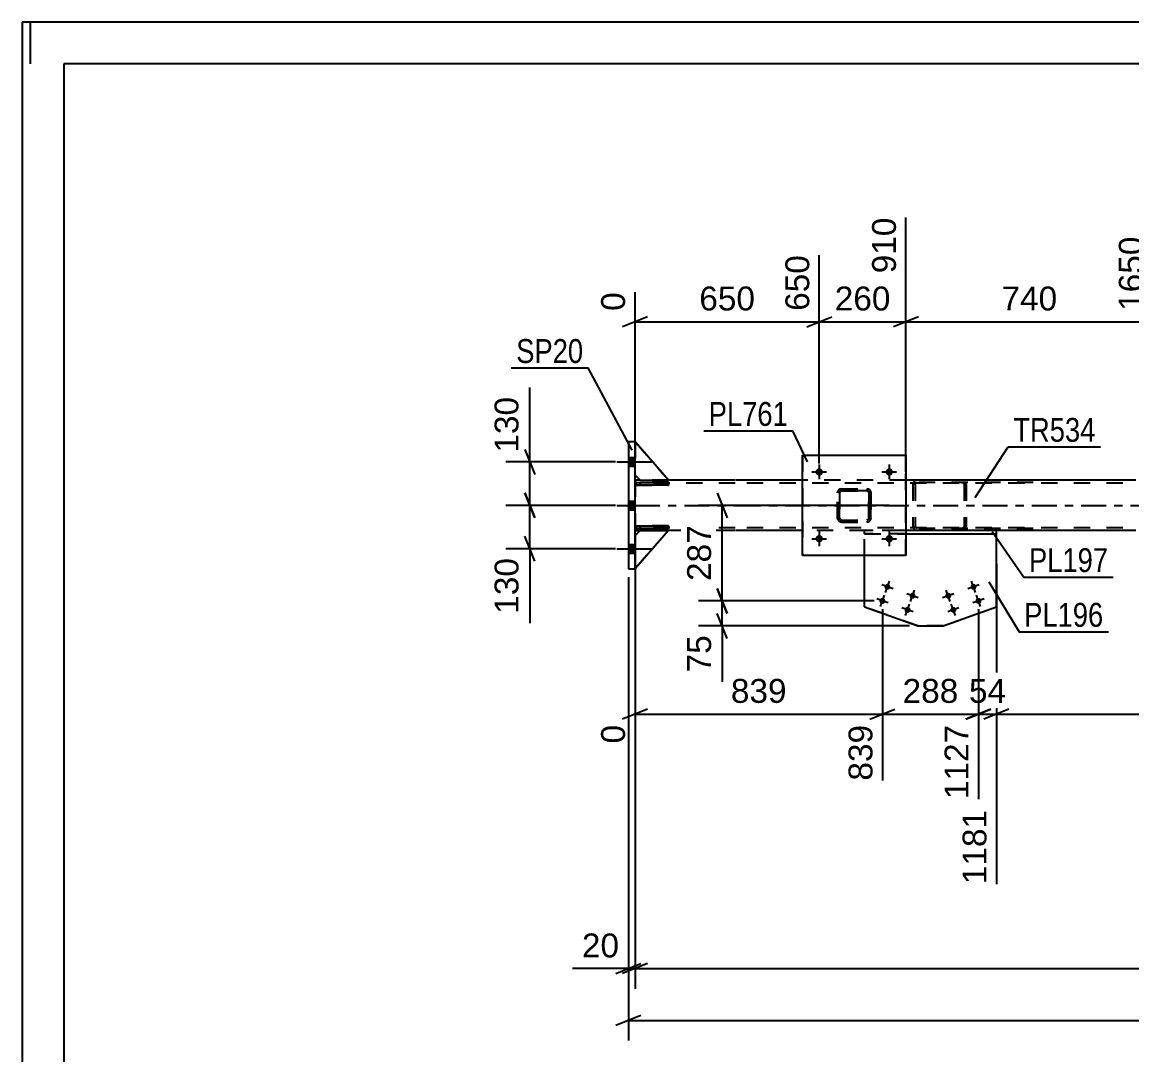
# Model space of a CAD drawing. Header units: millimetres. Extents: x -73 to 768, y -405 to 189.
# Drawn here: x -73.4 to 59.8, y 65.7 to 189.5 of the extents above; entities that cross this region are included whole.
import ezdxf

# ---------------------------------------------------------------- set-up
doc = ezdxf.new("R2010")
doc.units = ezdxf.units.MM
doc.linetypes.add('DXK_LINE_DOT2', pattern=[3.9198, 1.9599, -1.9599])
doc.linetypes.add('DXK_LINE_DOT3', pattern=[5.9187, 2.979, -0.9799, 0.9799, -0.9799])
doc.styles.add('Arial', font='ARIAL.TTF', dxfattribs={"height": 0.2})
doc.styles.add('Arial Narrow', font='ARIALN.TTF', dxfattribs={"height": 0.2})

# ---------------------------------------------------------------- blocks, each defined once
blk = doc.blocks.new('Unknown-122572935-1115')
at = {"color": 5, "linetype": 'Continuous'}
for p, q in [((767.65, 189.5), (-73.35, 189.5)), ((-73.35, 189.5), (-73.35, -404.5)), ((-72.35, 184.5), (-72.35, 189.5)), ((762.65, 184.5), (-68.35, 184.5)), ((-68.35, 184.5), (-68.35, -399.5))]:
    blk.add_line(p, q, dxfattribs=at)
blk = doc.blocks.new('Part-122572935-2531 - 2108')
at = {"color": 2, "linetype": 'Continuous'}
for p, q in [((0.16, 139.17), (-0.64, 139.17)), ((-0.64, 139.17), (-0.64, 123.97)), ((0.16, 123.97), (0.16, 139.17)), ((-0.64, 123.97), (0.16, 123.97))]:
    blk.add_line(p, q, dxfattribs=at)
blk = doc.blocks.new('Part-122572935-2551 - 2108')
at = {"color": 7, "linetype": 'DXK_LINE_DOT2'}
for p, q in [((27.67, 128.17), (27.67, 128.57)), ((32.66, 128.57), (27.67, 128.57)), ((32.66, 128.17), (27.67, 128.17))]:
    blk.add_line(p, q, dxfattribs=at)
at = {"color": 2, "linetype": 'Continuous'}
for p, q in [((43.52, 128.57), (32.66, 128.57)), ((32.66, 128.17), (43.52, 128.17)), ((43.52, 128.17), (43.52, 128.57))]:
    blk.add_line(p, q, dxfattribs=at)
blk = doc.blocks.new('Bolt-122572935-2545 - 2108')
at = {"linetype": 'Continuous'}
for points in [[(40.42, 121.68, -1), (41.1, 121.92, -1)], [(37.4, 120.61, -1), (38.08, 120.85, -1)], [(41.02, 119.99, -1), (41.7, 120.23, -1)], [(38.01, 118.92, -1), (38.68, 119.16, -1)]]:
    blk.add_hatch(color=1, dxfattribs=at).paths.add_polyline_path(points)
at = {"color": 1, "linetype": 'Continuous'}
for p, q in [((41, 121.13), (40.52, 122.48)), ((37.98, 120.06), (37.5, 121.41)), ((41.44, 122.05), (40.08, 121.56)), ((38.42, 120.98), (37.06, 120.49)), ((42.04, 120.35), (40.68, 119.87)), ((41.6, 119.43), (41.12, 120.79)), ((39.02, 119.28), (37.67, 118.8)), ((38.59, 118.36), (38.1, 119.72))]:
    blk.add_line(p, q, dxfattribs=at)
blk = doc.blocks.new('Part-122572935-2356 - 2108')
at = {"color": 2, "linetype": 'Continuous'}
for p, q in [((20.26, 125.57), (20.26, 137.57)), ((20.26, 137.57), (20.26, 137.57)), ((20.26, 137.57), (32.66, 137.57)), ((32.66, 137.57), (32.66, 125.57)), ((20.26, 125.57), (20.26, 125.57)), ((32.66, 125.57), (20.26, 125.57))]:
    blk.add_line(p, q, dxfattribs=at)
at = {"color": 7, "linetype": 'DXK_LINE_DOT2'}
for p, q in [((20.26, 137.57), (20.26, 125.57)), ((20.26, 137.57), (20.26, 137.57)), ((32.66, 125.57), (32.66, 137.57)), ((20.26, 125.57), (20.26, 125.57))]:
    blk.add_line(p, q, dxfattribs=at)
blk = doc.blocks.new('Bolt-122572935-2368 - 2108')
at = {"linetype": 'Continuous'}
for points in [[(-0.64, 137.29), (-0.64, 136.25), (0.16, 136.25), (0.16, 137.29)], [(-0.64, 137.29), (-0.64, 136.25), (0.16, 136.25), (0.16, 137.29)], [(-0.64, 137.29), (-0.64, 136.25), (0.16, 136.25), (0.16, 137.29)], [(-0.64, 132.09), (-0.64, 131.05), (0.16, 131.05), (0.16, 132.09)], [(-0.64, 132.09), (-0.64, 131.05), (0.16, 131.05), (0.16, 132.09)], [(-0.64, 126.89), (-0.64, 125.85), (0.16, 125.85), (0.16, 126.89)], [(-0.64, 126.89), (-0.64, 125.85), (0.16, 125.85), (0.16, 126.89)], [(-0.64, 126.89), (-0.64, 125.85), (0.16, 125.85), (0.16, 126.89)]]:
    blk.add_hatch(color=1, dxfattribs=at).paths.add_polyline_path(points)
at = {"color": 1, "linetype": 'Continuous'}
for p, q in [((-0.64, 137.29), (0.16, 137.29)), ((-0.64, 137.29), (0.16, 137.29)), ((-0.64, 137.29), (0.16, 137.29)), ((-2.04, 136.77), (2.16, 136.77)), ((-2.04, 136.77), (2.16, 136.77)), ((-2.04, 136.77), (2.16, 136.77)), ((-0.64, 136.25), (0.16, 136.25)), ((-0.64, 136.25), (0.16, 136.25)), ((-0.64, 136.25), (0.16, 136.25)), ((-0.64, 132.09), (0.16, 132.09)), ((-0.64, 132.09), (0.16, 132.09)), ((-2.04, 131.57), (2.16, 131.57)), ((-2.04, 131.57), (2.16, 131.57)), ((-0.64, 131.05), (0.16, 131.05)), ((-0.64, 131.05), (0.16, 131.05)), ((-0.64, 126.89), (0.16, 126.89)), ((-0.64, 126.89), (0.16, 126.89)), ((-0.64, 126.89), (0.16, 126.89)), ((-2.04, 126.37), (2.16, 126.37)), ((-2.04, 126.37), (2.16, 126.37)), ((-2.04, 126.37), (2.16, 126.37)), ((-0.64, 125.85), (0.16, 125.85)), ((-0.64, 125.85), (0.16, 125.85)), ((-0.64, 125.85), (0.16, 125.85))]:
    blk.add_line(p, q, dxfattribs=at)
blk = doc.blocks.new('Part-122572935-2351 - 2108')
at = {"color": 2, "linetype": 'Continuous'}
for p, q in [((0.76, 134.57), (0.16, 134.57)), ((12.16, 134.57), (4.16, 134.57)), ((20.26, 134.57), (12.26, 134.57)), ((60.25, 134.57), (32.66, 134.57)), ((0.16, 128.57), (0.76, 128.57)), ((12.16, 128.57), (4.16, 128.57)), ((20.26, 128.57), (12.26, 128.57)), ((60.25, 128.57), (43.52, 128.57))]:
    blk.add_line(p, q, dxfattribs=at)
at = {"color": 7, "linetype": 'DXK_LINE_DOT2'}
for p, q in [((0.16, 134.57), (0.16, 128.62)), ((4.16, 134.57), (0.76, 134.57)), ((32.66, 134.57), (20.26, 134.57)), ((12.16, 134.25), (0.16, 134.25)), ((650.55, 134.25), (12.26, 134.25)), ((12.16, 128.89), (0.16, 128.89)), ((0.16, 128.62), (0.16, 128.57)), ((4.16, 128.57), (0.76, 128.57)), ((650.55, 128.89), (12.26, 128.89)), ((43.52, 128.57), (20.26, 128.57))]:
    blk.add_line(p, q, dxfattribs=at)
at = {"color": 7, "linetype": 'DXK_LINE_DOT3'}
for p, q in [((0.16, 131.57), (12.16, 131.57)), ((12.26, 131.57), (650.55, 131.57))]:
    blk.add_line(p, q, dxfattribs=at)
blk = doc.blocks.new('Part-122572935-2357 - 2108')
at = {"color": 7, "linetype": 'DXK_LINE_DOT2'}
for p, q in [((24.46, 133.09), (24.49, 133.27)), ((24.5, 133.27), (24.46, 133.09)), ((24.7, 133.09), (24.72, 133.18)), ((24.71, 133.18), (24.7, 133.09)), ((24.77, 133.26), (24.71, 133.18)), ((24.72, 133.18), (24.77, 133.26)), ((24.75, 133.53), (24.94, 133.57)), ((24.94, 133.57), (24.76, 133.53)), ((24.77, 133.26), (24.85, 133.31)), ((24.84, 133.31), (24.77, 133.26)), ((24.94, 133.33), (24.84, 133.31)), ((24.85, 133.31), (24.94, 133.33)), ((24.94, 133.57), (27.98, 133.57)), ((24.94, 133.57), (24.94, 133.57)), ((24.94, 133.57), (27.98, 133.57)), ((24.94, 133.33), (27.98, 133.33)), ((24.94, 133.33), (24.94, 133.33)), ((27.98, 133.33), (24.94, 133.33)), ((27.98, 133.57), (27.98, 133.57)), ((27.98, 133.57), (28.16, 133.53)), ((28.16, 133.53), (27.98, 133.57)), ((27.98, 133.33), (27.98, 133.33)), ((27.98, 133.33), (28.07, 133.31)), ((28.07, 133.31), (27.98, 133.33)), ((28.07, 133.31), (28.07, 133.31)), ((28.07, 133.31), (28.15, 133.26)), ((28.14, 133.26), (28.07, 133.31)), ((28.2, 133.18), (28.14, 133.26)), ((28.15, 133.26), (28.2, 133.18)), ((28.2, 133.18), (28.22, 133.09)), ((28.22, 133.09), (28.2, 133.18)), ((28.42, 133.27), (28.46, 133.09)), ((28.46, 133.09), (28.42, 133.27)), ((24.46, 130.05), (24.46, 133.09)), ((24.46, 133.09), (24.46, 133.09)), ((24.46, 130.05), (24.46, 133.09)), ((24.7, 130.05), (24.7, 133.09)), ((24.7, 133.09), (24.7, 133.09)), ((24.7, 133.09), (24.7, 130.05)), ((28.22, 130.05), (28.22, 133.09)), ((28.22, 133.09), (28.22, 133.09)), ((28.22, 133.09), (28.22, 130.05)), ((28.46, 130.05), (28.46, 133.09)), ((28.46, 133.09), (28.46, 133.09)), ((28.46, 133.09), (28.46, 130.05)), ((24.46, 130.05), (24.46, 130.05)), ((24.49, 129.86), (24.46, 130.05)), ((24.46, 130.05), (24.5, 129.86)), ((24.7, 130.05), (24.7, 130.05)), ((24.72, 129.96), (24.7, 130.05)), ((24.7, 130.05), (24.71, 129.96)), ((24.71, 129.96), (24.77, 129.88)), ((24.77, 129.88), (24.72, 129.96)), ((24.75, 129.6), (24.76, 129.6)), ((24.94, 129.57), (24.75, 129.6)), ((24.76, 129.6), (24.94, 129.57)), ((24.85, 129.83), (24.77, 129.88)), ((24.77, 129.88), (24.84, 129.83)), ((24.84, 129.83), (24.94, 129.81)), ((24.94, 129.81), (24.85, 129.83)), ((24.94, 129.81), (27.98, 129.81)), ((24.94, 129.81), (24.94, 129.81)), ((24.94, 129.81), (27.98, 129.81)), ((24.94, 129.57), (27.98, 129.57)), ((24.94, 129.57), (24.94, 129.57)), ((24.94, 129.57), (27.98, 129.57)), ((28.07, 129.83), (27.98, 129.81)), ((27.98, 129.81), (28.07, 129.83)), ((27.98, 129.81), (27.98, 129.81)), ((28.16, 129.6), (27.98, 129.57)), ((27.98, 129.57), (28.16, 129.6)), ((27.98, 129.57), (27.98, 129.57)), ((28.15, 129.88), (28.07, 129.83)), ((28.07, 129.83), (28.14, 129.88)), ((28.14, 129.88), (28.2, 129.96)), ((28.2, 129.96), (28.15, 129.88)), ((28.22, 130.05), (28.2, 129.96)), ((28.2, 129.96), (28.22, 130.05)), ((28.22, 130.05), (28.22, 130.05)), ((28.46, 130.05), (28.42, 129.86)), ((28.42, 129.86), (28.46, 130.05)), ((28.46, 130.05), (28.46, 130.05))]:
    blk.add_line(p, q, dxfattribs=at)
at = {"color": 7, "linetype": 'DXK_LINE_DOT3'}
blk.add_line((26.46, 131.57), (26.45, 131.57), dxfattribs=at)
at = {"color": 7, "linetype": 'DXK_LINE_DOT2'}
for centre, start, end in [((24.94, 133.09), 112.5, 157.5), ((24.94, 133.09), 112.5, 157.5), ((27.98, 133.09), 22.5, 67.5), ((27.98, 133.09), 22.5, 67.5), ((24.94, 130.05), 202.5, 247.5), ((24.94, 130.05), 202.5, 247.5), ((27.98, 130.05), 292.5, 337.5), ((27.98, 130.05), 292.5, 337.5)]:
    blk.add_arc(centre, 0.48, start, end, dxfattribs=at)
blk = doc.blocks.new('Part-122572935-2403 - 2108')
at = {"color": 7, "linetype": 'DXK_LINE_DOT2'}
for p, q in [((34.01, 134.57), (33.81, 134.53)), ((47.91, 134.57), (34.01, 134.57)), ((39.57, 134.53), (39.37, 134.57)), ((33.53, 134.25), (33.5, 134.09)), ((33.5, 134.09), (33.5, 129.05)), ((33.54, 134.27), (33.53, 134.25)), ((33.75, 134.09), (33.77, 134.18)), ((33.75, 134.09), (33.75, 129.05)), ((33.77, 134.18), (33.83, 134.26)), ((33.83, 134.26), (33.91, 134.31)), ((33.91, 134.31), (34.01, 134.33)), ((47.91, 134.33), (34.01, 134.33)), ((39.37, 134.33), (39.47, 134.31)), ((39.47, 134.31), (39.55, 134.26)), ((39.55, 134.26), (39.61, 134.18)), ((39.61, 134.18), (39.63, 134.09)), ((39.63, 134.09), (39.63, 129.05)), ((39.85, 134.25), (39.84, 134.27)), ((39.88, 134.09), (39.85, 134.25)), ((39.88, 134.09), (39.88, 129.05)), ((33.5, 129.05), (33.51, 128.96)), ((33.51, 128.96), (33.54, 128.86)), ((33.77, 128.98), (33.75, 129.05)), ((33.77, 128.96), (33.77, 128.98)), ((33.83, 128.88), (33.77, 128.96)), ((33.81, 128.6), (34.01, 128.57)), ((33.91, 128.83), (33.83, 128.88)), ((34.01, 128.81), (33.91, 128.83)), ((47.91, 128.81), (34.01, 128.81)), ((47.91, 128.57), (34.01, 128.57)), ((39.47, 128.83), (39.37, 128.81)), ((39.37, 128.57), (39.57, 128.6)), ((39.55, 128.88), (39.47, 128.83)), ((39.61, 128.96), (39.55, 128.88)), ((39.61, 128.98), (39.63, 129.05)), ((39.61, 128.96), (39.61, 128.98)), ((39.84, 128.86), (39.86, 128.96)), ((39.86, 128.96), (39.88, 129.05))]:
    blk.add_line(p, q, dxfattribs=at)
for centre, start, end in [((33.99, 134.07), 110.7583, 155.68), ((33.99, 129.07), 204.32, 249.2417), ((39.39, 129.07), 290.7583, 335.68)]:
    blk.add_arc(centre, 0.496, start, end, dxfattribs=at)
blk = doc.blocks.new('Bolt-122572935-2430 - 2108')
at = {"linetype": 'Continuous'}
for points in [[(21.82, 135.57), (21.83, 135.66), (21.86, 135.75), (21.9, 135.83), (21.97, 135.89), (22.04, 135.95), (22.12, 135.99), (22.21, 136.01), (22.31, 136.01), (22.4, 135.99), (22.48, 135.95), (22.55, 135.89), (22.62, 135.83), (22.66, 135.75), (22.69, 135.66), (22.7, 135.57), (22.69, 135.48), (22.66, 135.39), (22.62, 135.31), (22.55, 135.24), (22.48, 135.19), (22.4, 135.15), (22.31, 135.13), (22.21, 135.13), (22.12, 135.15), (22.04, 135.19), (21.97, 135.24), (21.9, 135.31), (21.86, 135.39), (21.83, 135.48)], [(30.22, 135.57), (30.23, 135.66), (30.26, 135.75), (30.3, 135.83), (30.37, 135.89), (30.44, 135.95), (30.52, 135.99), (30.61, 136.01), (30.71, 136.01), (30.8, 135.99), (30.88, 135.95), (30.95, 135.89), (31.02, 135.83), (31.06, 135.75), (31.09, 135.66), (31.1, 135.57), (31.09, 135.48), (31.06, 135.39), (31.02, 135.31), (30.95, 135.24), (30.88, 135.19), (30.8, 135.15), (30.71, 135.13), (30.61, 135.13), (30.52, 135.15), (30.44, 135.19), (30.37, 135.24), (30.3, 135.31), (30.26, 135.39), (30.23, 135.48)]]:
    blk.add_hatch(color=1, dxfattribs=at).paths.add_polyline_path(points)
at = {"color": 1, "linetype": 'Continuous'}
for p, q in [((22.26, 136.45), (22.26, 134.69)), ((30.66, 136.45), (30.66, 134.69)), ((21.38, 135.57), (23.14, 135.57)), ((29.78, 135.57), (31.54, 135.57))]:
    blk.add_line(p, q, dxfattribs=at)
blk = doc.blocks.new('Bolt-122572935-2431 - 2108')
at = {"linetype": 'Continuous'}
for points in [[(21.82, 127.57), (21.83, 127.66), (21.86, 127.75), (21.9, 127.83), (21.97, 127.89), (22.04, 127.95), (22.12, 127.99), (22.21, 128.01), (22.31, 128.01), (22.4, 127.99), (22.48, 127.95), (22.55, 127.89), (22.62, 127.83), (22.66, 127.75), (22.69, 127.66), (22.7, 127.57), (22.69, 127.48), (22.66, 127.39), (22.62, 127.31), (22.55, 127.24), (22.48, 127.19), (22.4, 127.15), (22.31, 127.13), (22.21, 127.13), (22.12, 127.15), (22.04, 127.19), (21.97, 127.24), (21.9, 127.31), (21.86, 127.39), (21.83, 127.48)], [(30.22, 127.57), (30.23, 127.66), (30.26, 127.75), (30.3, 127.83), (30.37, 127.89), (30.44, 127.95), (30.52, 127.99), (30.61, 128.01), (30.71, 128.01), (30.8, 127.99), (30.88, 127.95), (30.95, 127.89), (31.02, 127.83), (31.06, 127.75), (31.09, 127.66), (31.1, 127.57), (31.09, 127.48), (31.06, 127.39), (31.02, 127.31), (30.95, 127.24), (30.88, 127.19), (30.8, 127.15), (30.71, 127.13), (30.61, 127.13), (30.52, 127.15), (30.44, 127.19), (30.37, 127.24), (30.3, 127.31), (30.26, 127.39), (30.23, 127.48)]]:
    blk.add_hatch(color=1, dxfattribs=at).paths.add_polyline_path(points)
at = {"color": 1, "linetype": 'Continuous'}
for p, q in [((22.26, 128.45), (22.26, 126.69)), ((30.66, 128.45), (30.66, 126.69)), ((21.38, 127.57), (23.14, 127.57)), ((29.78, 127.57), (31.54, 127.57))]:
    blk.add_line(p, q, dxfattribs=at)
blk = doc.blocks.new('Part-122572935-2515 - 2108')
at = {"color": 2, "linetype": 'Continuous'}
for p, q in [((0.16, 129.13), (4.16, 129.13)), ((0.16, 129.13), (0.16, 128.81)), ((4.16, 129.13), (4.16, 128.81)), ((4.16, 128.81), (0.16, 128.81))]:
    blk.add_line(p, q, dxfattribs=at)
at = {"color": 7, "linetype": 'DXK_LINE_DOT2'}
for p, q in [((0.16, 128.81), (0.16, 129.13)), ((0.76, 128.81), (0.76, 129.13))]:
    blk.add_line(p, q, dxfattribs=at)
blk = doc.blocks.new('Part-122572935-2516 - 2108')
at = {"color": 2, "linetype": 'Continuous'}
for p, q in [((0.16, 134.33), (4.16, 134.33)), ((0.16, 134.33), (0.16, 134.01)), ((4.16, 134.01), (0.16, 134.01)), ((4.16, 134.33), (4.16, 134.01))]:
    blk.add_line(p, q, dxfattribs=at)
at = {"color": 7, "linetype": 'DXK_LINE_DOT2'}
for p, q in [((0.16, 134.01), (0.16, 134.33)), ((0.76, 134.01), (0.76, 134.33))]:
    blk.add_line(p, q, dxfattribs=at)
blk = doc.blocks.new('Part-122572935-2517 - 2108')
at = {"color": 2, "linetype": 'Continuous'}
for p, q in [((0.16, 127.97), (0.76, 128.57)), ((4.16, 128.57), (0.16, 123.97)), ((0.76, 128.57), (4.16, 128.57))]:
    blk.add_line(p, q, dxfattribs=at)
at = {"color": 7, "linetype": 'DXK_LINE_DOT2'}
blk.add_line((0.16, 127.97), (0.16, 123.97), dxfattribs=at)
blk = doc.blocks.new('Part-122572935-2518 - 2108')
at = {"color": 7, "linetype": 'DXK_LINE_DOT2'}
for p, q in [((0.16, 127.97), (0.76, 128.57)), ((4.16, 128.57), (0.16, 123.97)), ((0.16, 123.97), (0.16, 127.97)), ((0.76, 128.57), (4.16, 128.57))]:
    blk.add_line(p, q, dxfattribs=at)
blk = doc.blocks.new('Part-122572935-2519 - 2108')
at = {"color": 2, "linetype": 'Continuous'}
for p, q in [((4.16, 134.57), (0.16, 139.17)), ((0.16, 135.17), (0.76, 134.57)), ((0.76, 134.57), (4.16, 134.57))]:
    blk.add_line(p, q, dxfattribs=at)
at = {"color": 7, "linetype": 'DXK_LINE_DOT2'}
blk.add_line((0.16, 135.17), (0.16, 139.17), dxfattribs=at)
blk = doc.blocks.new('Part-122572935-2520 - 2108')
at = {"color": 7, "linetype": 'DXK_LINE_DOT2'}
for p, q in [((4.16, 134.57), (0.16, 139.17)), ((0.16, 139.17), (0.16, 135.17)), ((0.16, 135.17), (0.76, 134.57)), ((0.76, 134.57), (4.16, 134.57))]:
    blk.add_line(p, q, dxfattribs=at)
blk = doc.blocks.new('Bolt-122572935-2546 - 2108')
at = {"linetype": 'Continuous'}
for points in [[(30.1, 121.92), (30.13, 121.99), (30.18, 122.05), (30.23, 122.1), (30.3, 122.14), (30.37, 122.16), (30.45, 122.16), (30.52, 122.15), (30.59, 122.13), (30.66, 122.09), (30.71, 122.04), (30.75, 121.98), (30.78, 121.91), (30.8, 121.83), (30.79, 121.76), (30.78, 121.68), (30.74, 121.62), (30.7, 121.56), (30.64, 121.51), (30.57, 121.47), (30.5, 121.45), (30.43, 121.44), (30.35, 121.45), (30.28, 121.48), (30.22, 121.52), (30.16, 121.57), (30.12, 121.63), (30.09, 121.7), (30.08, 121.78), (30.08, 121.85)], [(29.5, 120.23), (29.53, 120.3), (29.57, 120.36), (29.63, 120.4), (29.7, 120.44), (29.77, 120.46), (29.84, 120.47), (29.92, 120.46), (29.99, 120.43), (30.05, 120.39), (30.11, 120.34), (30.15, 120.28), (30.18, 120.21), (30.19, 120.14), (30.19, 120.06), (30.17, 119.99), (30.14, 119.92), (30.1, 119.86), (30.04, 119.81), (29.97, 119.78), (29.9, 119.75), (29.83, 119.75), (29.75, 119.76), (29.68, 119.78), (29.62, 119.82), (29.56, 119.87), (29.52, 119.94), (29.49, 120.01), (29.48, 120.08), (29.48, 120.15)], [(33.11, 120.85), (33.15, 120.92), (33.19, 120.98), (33.25, 121.03), (33.32, 121.07), (33.39, 121.09), (33.46, 121.09), (33.54, 121.08), (33.61, 121.06), (33.67, 121.02), (33.73, 120.97), (33.77, 120.91), (33.8, 120.84), (33.81, 120.76), (33.81, 120.69), (33.79, 120.61), (33.76, 120.55), (33.71, 120.49), (33.66, 120.44), (33.59, 120.4), (33.52, 120.38), (33.44, 120.37), (33.37, 120.38), (33.3, 120.41), (33.23, 120.45), (33.18, 120.5), (33.14, 120.56), (33.11, 120.63), (33.09, 120.71), (33.1, 120.78)], [(32.51, 119.16), (32.54, 119.23), (32.59, 119.29), (32.65, 119.33), (32.71, 119.37), (32.79, 119.39), (32.86, 119.4), (32.94, 119.39), (33.01, 119.36), (33.07, 119.32), (33.12, 119.27), (33.17, 119.21), (33.2, 119.14), (33.21, 119.07), (33.21, 118.99), (33.19, 118.92), (33.16, 118.85), (33.11, 118.79), (33.05, 118.74), (32.99, 118.71), (32.92, 118.68), (32.84, 118.68), (32.77, 118.69), (32.7, 118.71), (32.63, 118.75), (32.58, 118.8), (32.53, 118.87), (32.51, 118.94), (32.49, 119.01), (32.49, 119.09)]]:
    blk.add_hatch(color=1, dxfattribs=at).paths.add_polyline_path(points)
at = {"color": 1, "linetype": 'Continuous'}
for p, q in [((30.2, 121.13), (30.68, 122.48)), ((31.12, 121.56), (29.76, 122.04)), ((33.21, 120.06), (33.69, 121.41)), ((30.51, 119.87), (29.16, 120.35)), ((29.59, 119.43), (30.08, 120.79)), ((34.13, 120.49), (32.77, 120.98)), ((33.53, 118.8), (32.17, 119.28)), ((32.61, 118.36), (33.09, 119.72))]:
    blk.add_line(p, q, dxfattribs=at)
blk = doc.blocks.new('Part-122572935-2556 - 2108')
at = {"color": 7, "linetype": 'DXK_LINE_DOT2'}
for p, q in [((27.67, 128.17), (43.52, 128.17)), ((27.67, 128.17), (43.52, 128.17)), ((27.67, 125.57), (27.67, 128.17)), ((34.08, 117.12), (27.67, 119.39)), ((37.12, 117.12), (43.52, 119.39)), ((37.12, 117.12), (34.08, 117.12))]:
    blk.add_line(p, q, dxfattribs=at)
at = {"color": 2, "linetype": 'Continuous'}
for p, q in [((43.52, 119.39), (43.52, 128.17)), ((27.67, 119.39), (27.67, 125.57)), ((27.67, 119.39), (34.08, 117.12)), ((37.12, 117.12), (43.52, 119.39)), ((34.08, 117.12), (37.12, 117.12)), ((34.08, 117.12), (34.08, 117.12)), ((37.12, 117.12), (37.12, 117.12))]:
    blk.add_line(p, q, dxfattribs=at)
blk = doc.blocks.new('Part-122572935-2561 - 2108')
at = {"color": 7, "linetype": 'DXK_LINE_DOT2'}
for p, q in [((4.16, 129.13), (0.16, 129.13)), ((0.16, 129.13), (0.16, 128.81)), ((0.16, 128.81), (0.16, 129.13)), ((0.76, 128.81), (0.76, 129.13)), ((4.16, 128.81), (4.16, 129.13)), ((0.16, 128.81), (4.16, 128.81))]:
    blk.add_line(p, q, dxfattribs=at)
blk = doc.blocks.new('Part-122572935-2562 - 2108')
at = {"color": 7, "linetype": 'DXK_LINE_DOT2'}
for p, q in [((4.16, 134.33), (0.16, 134.33)), ((0.16, 134.33), (0.16, 134.01)), ((0.16, 134.01), (0.16, 134.33)), ((0.16, 134.01), (4.16, 134.01)), ((0.76, 134.01), (0.76, 134.33)), ((4.16, 134.01), (4.16, 134.33))]:
    blk.add_line(p, q, dxfattribs=at)
blk = doc.blocks.new('StraightDimension-122572935-23076 - 2108')
at = {"color": 7, "linetype": 'Continuous'}
for p, q in [((32.66, 135.57), (32.66, 166.07)), ((22.26, 136.57), (22.26, 161.57)), ((20.76, 152.99), (23.76, 154.19)), ((22.26, 153.59), (32.66, 153.59)), ((34.16, 154.19), (31.16, 152.99))]:
    blk.add_line(p, q, dxfattribs=at)
at = {"color": 0}
blk.add_wipeout([(31.39, 154.34), (31.39, 158.54), (23.52, 158.54), (23.52, 154.34)], dxfattribs=at)
at = {"color": 3, "style": 'Arial'}
blk.add_text('260', height=2.865, dxfattribs=at).set_placement((24.12, 154.94))
at = {"color": 0, "linetype": 'Continuous'}
blk.add_wipeout([(32.06, 166.67), (27.86, 166.67), (27.86, 158.79), (32.06, 158.79)], dxfattribs=at)
at = {"color": 3, "linetype": 'Continuous', "style": 'Arial'}
blk.add_text('910', height=2.865, rotation=90.0002, dxfattribs=at).set_placement((31.46, 159.39))
blk = doc.blocks.new('StraightDimension-122572935-3406 - 2108')
at = {"color": 7, "linetype": 'Continuous'}
for p, q in [((-12.47, 136.77), (-12.47, 145.69)), ((-12.47, 136.77), (-12.47, 145.69)), ((-13.07, 138.27), (-11.87, 135.27)), ((-2.19, 136.77), (-15.32, 136.77)), ((-12.47, 131.57), (-12.47, 136.77)), ((-11.87, 130.07), (-13.07, 133.07)), ((-2.19, 131.57), (-15.32, 131.57))]:
    blk.add_line(p, q, dxfattribs=at)
at = {"color": 0}
blk.add_wipeout([(-13.22, 145.16), (-17.42, 145.16), (-17.42, 137.29), (-13.22, 137.29)], dxfattribs=at)
at = {"color": 3, "style": 'Arial'}
blk.add_text('130', height=2.865, rotation=90.0002, dxfattribs=at).set_placement((-13.82, 137.89))
blk = doc.blocks.new('StraightDimension-122572935-3434 - 2108')
at = {"color": 7, "linetype": 'Continuous'}
for p, q in [((43.52, 124.57), (43.52, 86.15)), ((114.97, 119.11), (114.97, 96.35)), ((45.02, 107.14), (42.02, 105.94)), ((43.52, 106.54), (114.97, 106.54)), ((113.47, 105.94), (116.47, 107.14))]:
    blk.add_line(p, q, dxfattribs=at)
at = {"color": 0}
blk.add_wipeout([(84.29, 107.29), (84.29, 111.49), (74.2, 111.49), (74.2, 107.29)], dxfattribs=at)
at = {"color": 3, "style": 'Arial'}
blk.add_text('1786', height=2.865, dxfattribs=at).set_placement((74.8, 107.89))
at = {"color": 0, "linetype": 'Continuous'}
blk.add_wipeout([(114.37, 105.84), (110.17, 105.84), (110.17, 95.75), (114.37, 95.75)], dxfattribs=at)
at = {"color": 3, "linetype": 'Continuous', "style": 'Arial'}
blk.add_text('2968', height=2.865, rotation=90.0002, dxfattribs=at).set_placement((113.77, 96.35))
blk = doc.blocks.new('StraightDimension-122572935-3558 - 2108')
at = {"color": 7, "linetype": 'Continuous'}
for p, q in [((43.52, 124.57), (43.52, 86.15)), ((41.36, 119.11), (41.36, 96.35)), ((39.86, 105.94), (42.86, 107.14)), ((41.36, 106.54), (43.52, 106.54)), ((45.02, 107.14), (42.02, 105.94))]:
    blk.add_line(p, q, dxfattribs=at)
at = {"color": 0}
blk.add_wipeout([(45.27, 107.29), (45.27, 111.49), (39.62, 111.49), (39.62, 107.29)], dxfattribs=at)
at = {"color": 0, "linetype": 'Continuous'}
blk.add_wipeout([(42.92, 95.64), (38.72, 95.64), (38.72, 85.55), (42.92, 85.55)], dxfattribs=at)
at = {"color": 3, "style": 'Arial'}
blk.add_text('54', height=2.865, dxfattribs=at).set_placement((40.22, 107.89))
at = {"color": 3, "linetype": 'Continuous', "style": 'Arial'}
blk.add_text('1181', height=2.865, rotation=90.0002, dxfattribs=at).set_placement((42.32, 86.15))
blk = doc.blocks.new('StraightDimension-122572935-3549 - 2108')
at = {"color": 7, "linetype": 'Continuous'}
for p, q in [((29.84, 119.11), (29.84, 98.57)), ((41.36, 119.11), (41.36, 96.35)), ((28.34, 105.94), (31.34, 107.14)), ((29.84, 106.54), (41.36, 106.54)), ((42.86, 107.14), (39.86, 105.94))]:
    blk.add_line(p, q, dxfattribs=at)
at = {"color": 0}
blk.add_wipeout([(39.53, 107.29), (39.53, 111.49), (31.66, 111.49), (31.66, 107.29)], dxfattribs=at)
at = {"color": 0, "linetype": 'Continuous'}
blk.add_wipeout([(40.76, 105.84), (36.56, 105.84), (36.56, 95.75), (40.76, 95.75)], dxfattribs=at)
at = {"color": 3, "style": 'Arial'}
blk.add_text('288', height=2.865, dxfattribs=at).set_placement((32.26, 107.89))
at = {"color": 3, "linetype": 'Continuous', "style": 'Arial'}
blk.add_text('1127', height=2.865, rotation=90.0002, dxfattribs=at).set_placement((40.16, 96.35))
blk = doc.blocks.new('StraightDimension-122572935-3416 - 2108')
at = {"color": 7, "linetype": 'Continuous'}
for p, q in [((-13.07, 133.07), (-11.87, 130.07)), ((-2.19, 131.57), (-15.32, 131.57)), ((-12.47, 126.37), (-12.47, 131.57)), ((-11.87, 124.87), (-13.07, 127.87)), ((-2.19, 126.37), (-15.32, 126.37)), ((-12.47, 126.37), (-12.47, 117.45)), ((-12.47, 126.37), (-12.47, 117.45))]:
    blk.add_line(p, q, dxfattribs=at)
at = {"color": 0}
blk.add_wipeout([(-13.22, 125.84), (-17.42, 125.84), (-17.42, 117.97), (-13.22, 117.97)], dxfattribs=at)
at = {"color": 3, "style": 'Arial'}
blk.add_text('130', height=2.865, rotation=90.0002, dxfattribs=at).set_placement((-13.82, 118.57))
blk = doc.blocks.new('StraightDimension-122572935-3642 - 2108')
at = {"color": 7, "linetype": 'Continuous'}
for p, q in [((0.16, 127.57), (0.16, 103.02)), ((29.84, 119.11), (29.84, 98.57)), ((1.66, 107.14), (-1.34, 105.94)), ((0.16, 106.54), (29.84, 106.54)), ((28.34, 105.94), (31.34, 107.14))]:
    blk.add_line(p, q, dxfattribs=at)
at = {"color": 0}
blk.add_wipeout([(18.93, 107.29), (18.93, 111.49), (11.06, 111.49), (11.06, 107.29)], dxfattribs=at)
at = {"color": 3, "style": 'Arial'}
blk.add_text('839', height=2.865, dxfattribs=at).set_placement((11.66, 107.89))
at = {"color": 0, "linetype": 'Continuous'}
for points in [[(-0.44, 105.84), (-4.64, 105.84), (-4.64, 102.42), (-0.44, 102.42)], [(29.24, 105.84), (25.04, 105.84), (25.04, 97.97), (29.24, 97.97)]]:
    blk.add_wipeout(points, dxfattribs=at)
at = {"color": 3, "linetype": 'Continuous', "style": 'Arial'}
for s, height, p in [('0', 2.87, (-1.04, 103.02)), ('839', 2.865, (28.64, 98.57))]:
    blk.add_text(s, height=height, rotation=90.0002, dxfattribs=at).set_placement(p)
blk = doc.blocks.new('StraightDimension-122572935-3184 - 2108')
at = {"color": 7, "linetype": 'Continuous'}
for p, q in [((10.03, 121.61), (11.23, 118.61)), ((28.84, 120.11), (7.78, 120.11)), ((10.63, 117.12), (10.63, 120.11)), ((11.23, 115.62), (10.03, 118.62)), ((33.08, 117.12), (7.78, 117.12)), ((10.63, 117.12), (10.63, 110.42)), ((10.63, 117.12), (10.63, 110.42))]:
    blk.add_line(p, q, dxfattribs=at)
at = {"color": 0}
blk.add_wipeout([(9.88, 116.59), (5.68, 116.59), (5.68, 110.94), (9.88, 110.94)], dxfattribs=at)
at = {"color": 3, "style": 'Arial'}
blk.add_text('75', height=2.865, rotation=90.0002, dxfattribs=at).set_placement((9.28, 111.54))
blk = doc.blocks.new('StraightDimension-122572935-3194 - 2108')
at = {"color": 7, "linetype": 'Continuous'}
for p, q in [((10.03, 133.07), (11.23, 130.07)), ((30.65, 131.57), (7.78, 131.57)), ((10.63, 120.11), (10.63, 131.57)), ((11.23, 118.61), (10.03, 121.61)), ((28.84, 120.11), (7.78, 120.11))]:
    blk.add_line(p, q, dxfattribs=at)
at = {"color": 0}
blk.add_wipeout([(9.88, 129.77), (5.68, 129.77), (5.68, 121.9), (9.88, 121.9)], dxfattribs=at)
at = {"color": 3, "style": 'Arial'}
blk.add_text('287', height=2.865, rotation=90.0002, dxfattribs=at).set_placement((9.28, 122.5))
blk = doc.blocks.new('StraightDimension-122572935-3282 - 2108')
at = {"color": 7, "linetype": 'Continuous'}
for p, q in [((-0.64, 122.97), (-0.64, 73.62)), ((0.16, 122.97), (0.16, 73.62)), ((-0.64, 76.02), (-7.34, 76.02)), ((-0.64, 76.02), (-7.34, 76.02)), ((-2.14, 75.42), (0.86, 76.62)), ((1.66, 76.62), (-1.34, 75.42)), ((-0.64, 76.02), (0.16, 76.02))]:
    blk.add_line(p, q, dxfattribs=at)
at = {"color": 0}
blk.add_wipeout([(-1.17, 76.77), (-1.17, 80.97), (-6.81, 80.97), (-6.81, 76.77)], dxfattribs=at)
at = {"color": 3, "style": 'Arial'}
blk.add_text('20', height=2.865, dxfattribs=at).set_placement((-6.21, 77.37))
blk = doc.blocks.new('StraightDimension-122572935-3298 - 2108')
at = {"color": 7, "linetype": 'Continuous'}
for p, q in [((0.16, 122.97), (0.16, 73.62)), ((1.66, 76.62), (-1.34, 75.42)), ((0.16, 76.02), (650.55, 76.02))]:
    blk.add_line(p, q, dxfattribs=at)
blk = doc.blocks.new('StraightDimension-122572935-3337 - 2108')
at = {"color": 7, "linetype": 'Continuous'}
for p, q in [((-0.64, 122.97), (-0.64, 67.4)), ((0.86, 70.4), (-2.14, 69.2)), ((-0.64, 69.8), (651.35, 69.8))]:
    blk.add_line(p, q, dxfattribs=at)
blk = doc.blocks.new('StraightDimension-122572935-23077 - 2108')
at = {"color": 7, "linetype": 'Continuous'}
for p, q in [((22.26, 136.57), (22.26, 161.57)), ((0.16, 135.57), (0.16, 157.12)), ((1.66, 154.19), (-1.34, 152.99)), ((0.16, 153.59), (22.26, 153.59)), ((20.76, 152.99), (23.76, 154.19))]:
    blk.add_line(p, q, dxfattribs=at)
at = {"color": 0}
blk.add_wipeout([(15.15, 154.34), (15.15, 158.54), (7.27, 158.54), (7.27, 154.34)], dxfattribs=at)
at = {"color": 3, "style": 'Arial'}
blk.add_text('650', height=2.865, dxfattribs=at).set_placement((7.87, 154.94))
at = {"color": 0, "linetype": 'Continuous'}
for points in [[(21.66, 162.17), (17.46, 162.17), (17.46, 154.29), (21.66, 154.29)], [(-0.44, 157.72), (-4.64, 157.72), (-4.64, 154.29), (-0.44, 154.29)]]:
    blk.add_wipeout(points, dxfattribs=at)
at = {"color": 3, "linetype": 'Continuous', "style": 'Arial'}
for s, height, p in [('650', 2.865, (21.06, 154.89)), ('0', 2.87, (-1.04, 154.89))]:
    blk.add_text(s, height=height, rotation=90.0002, dxfattribs=at).set_placement(p)
blk = doc.blocks.new('StraightDimension-122572935-23075 - 2108')
at = {"color": 7, "linetype": 'Continuous'}
for p, q in [((32.66, 135.57), (32.66, 166.07)), ((62.26, 136.57), (62.26, 163.79)), ((34.16, 154.19), (31.16, 152.99)), ((32.66, 153.59), (62.26, 153.59)), ((60.76, 152.99), (63.76, 154.19))]:
    blk.add_line(p, q, dxfattribs=at)
at = {"color": 0}
blk.add_wipeout([(51.39, 154.34), (51.39, 158.54), (43.52, 158.54), (43.52, 154.34)], dxfattribs=at)
at = {"color": 3, "style": 'Arial'}
blk.add_text('740', height=2.865, dxfattribs=at).set_placement((44.12, 154.94))
at = {"color": 0, "linetype": 'Continuous'}
blk.add_wipeout([(61.66, 164.39), (57.46, 164.39), (57.46, 154.29), (61.66, 154.29)], dxfattribs=at)
at = {"color": 3, "linetype": 'Continuous', "style": 'Arial'}
blk.add_text('1650', height=2.865, rotation=90.0002, dxfattribs=at).set_placement((61.06, 154.89))
blk = doc.blocks.new('Mark-122572935-2547 - 2108')
at = {"color": 0}
blk.add_wipeout([(56.93, 123.57), (56.93, 126.57), (47.42, 126.57), (47.42, 123.57)], dxfattribs=at)
blk.add_wipeout([(56.93, 123.57), (56.93, 126.57), (47.42, 126.57), (47.42, 123.57)], dxfattribs=at)
at = {"color": 30, "linetype": 'Continuous'}
for p, q in [((43, 128.44), (46.82, 122.97)), ((46.82, 122.97), (57.53, 122.97))]:
    blk.add_line(p, q, dxfattribs=at)
at = {"color": 3, "style": 'Arial Narrow'}
blk.add_text('PL197', height=2.863, dxfattribs=at).set_placement((47.42, 123.57))
blk = doc.blocks.new('Mark-122572935-2347 - 2108')
at = {"color": 0}
blk.add_wipeout([(55.41, 139.19), (55.41, 142.19), (45.54, 142.19), (45.54, 139.19)], dxfattribs=at)
blk.add_wipeout([(55.41, 139.19), (55.41, 142.19), (45.54, 142.19), (45.54, 139.19)], dxfattribs=at)
at = {"color": 30, "linetype": 'Continuous'}
for p, q in [((40.98, 132.51), (44.94, 138.59)), ((44.94, 138.59), (56.01, 138.59))]:
    blk.add_line(p, q, dxfattribs=at)
at = {"color": 3, "style": 'Arial Narrow'}
blk.add_text('TR534', height=2.863, dxfattribs=at).set_placement((45.54, 139.19))
blk = doc.blocks.new('Mark-122572935-2352 - 2108')
at = {"color": 0}
blk.add_wipeout([(18.5, 141.1), (18.5, 144.1), (9, 144.1), (9, 141.1)], dxfattribs=at)
blk.add_wipeout([(18.5, 141.1), (18.5, 144.1), (9, 144.1), (9, 141.1)], dxfattribs=at)
at = {"color": 30, "linetype": 'Continuous'}
for p in [(8.4, 140.5), (20.85, 136.77)]:
    blk.add_line(p, (19.1, 140.5), dxfattribs=at)
at = {"color": 3, "style": 'Arial Narrow'}
blk.add_text('PL761', height=2.863, dxfattribs=at).set_placement((9, 141.1))
blk = doc.blocks.new('Mark-122572935-2527 - 2108')
at = {"color": 0}
blk.add_wipeout([(-6.05, 148.64), (-6.05, 151.64), (-14.09, 151.64), (-14.09, 148.64)], dxfattribs=at)
blk.add_wipeout([(-6.05, 148.64), (-6.05, 151.64), (-14.09, 151.64), (-14.09, 148.64)], dxfattribs=at)
at = {"color": 30, "linetype": 'Continuous'}
for p in [(-14.69, 148.04), (-0.18, 138.18)]:
    blk.add_line(p, (-5.45, 148.04), dxfattribs=at)
at = {"color": 3, "style": 'Arial Narrow'}
blk.add_text('SP20', height=2.863, dxfattribs=at).set_placement((-14.09, 148.64))
blk = doc.blocks.new('Mark-122572935-2552 - 2108')
at = {"color": 0}
blk.add_wipeout([(56.34, 117.01), (56.34, 120.01), (46.84, 120.01), (46.84, 117.01)], dxfattribs=at)
blk.add_wipeout([(56.34, 117.01), (56.34, 120.01), (46.84, 120.01), (46.84, 117.01)], dxfattribs=at)
at = {"color": 30, "linetype": 'Continuous'}
for p, q in [((42.6, 122.38), (46.24, 116.41)), ((46.24, 116.41), (56.94, 116.41))]:
    blk.add_line(p, q, dxfattribs=at)
at = {"color": 3, "style": 'Arial Narrow'}
blk.add_text('PL196', height=2.863, dxfattribs=at).set_placement((46.84, 117.01))

msp = doc.modelspace()

# ---------------------------------------------------------------- block references
for name in ['Unknown-122572935-1115', 'Part-122572935-2531 - 2108', 'Part-122572935-2519 - 2108', 'Part-122572935-2520 - 2108', 'Bolt-122572935-2368 - 2108', 'Part-122572935-2356 - 2108', 'Bolt-122572935-2430 - 2108', 'Part-122572935-2351 - 2108', 'Part-122572935-2403 - 2108', 'Part-122572935-2516 - 2108', 'Part-122572935-2562 - 2108', 'Part-122572935-2357 - 2108', 'Part-122572935-2515 - 2108', 'Part-122572935-2561 - 2108', 'Part-122572935-2517 - 2108', 'Part-122572935-2518 - 2108', 'Bolt-122572935-2431 - 2108', 'Part-122572935-2551 - 2108', 'Part-122572935-2556 - 2108', 'Bolt-122572935-2546 - 2108', 'Bolt-122572935-2545 - 2108']:
    msp.add_blockref(name, (0, 0))

# ---------------------------------------------------------------- next in the draw order: block references
for name in ['StraightDimension-122572935-23076 - 2108', 'StraightDimension-122572935-3406 - 2108', 'StraightDimension-122572935-3434 - 2108']:
    msp.add_blockref(name, (0, 0))

# ---------------------------------------------------------------- next in the draw order: block references
for name in ['StraightDimension-122572935-23075 - 2108', 'StraightDimension-122572935-23077 - 2108', 'StraightDimension-122572935-3416 - 2108', 'StraightDimension-122572935-3558 - 2108']:
    msp.add_blockref(name, (0, 0))

# ---------------------------------------------------------------- next in the draw order: block references
for name in ['Mark-122572935-2527 - 2108', 'Mark-122572935-2352 - 2108', 'Mark-122572935-2347 - 2108', 'StraightDimension-122572935-3549 - 2108']:
    msp.add_blockref(name, (0, 0))

# ---------------------------------------------------------------- next in the draw order: block references
msp.add_blockref('StraightDimension-122572935-3642 - 2108', (0, 0))

# ---------------------------------------------------------------- next in the draw order: block references
for name in ['StraightDimension-122572935-3282 - 2108', 'StraightDimension-122572935-3184 - 2108']:
    msp.add_blockref(name, (0, 0))

# ---------------------------------------------------------------- next in the draw order: block references
msp.add_blockref('StraightDimension-122572935-3194 - 2108', (0, 0))

# ---------------------------------------------------------------- next in the draw order: block references
msp.add_blockref('StraightDimension-122572935-3298 - 2108', (0, 0))

# ---------------------------------------------------------------- next in the draw order: block references
msp.add_blockref('StraightDimension-122572935-3337 - 2108', (0, 0))

# ---------------------------------------------------------------- next in the draw order: block references
msp.add_blockref('Mark-122572935-2547 - 2108', (0, 0))

# ---------------------------------------------------------------- next in the draw order: block references
msp.add_blockref('Mark-122572935-2552 - 2108', (0, 0))

doc.saveas('drawing.dxf')
